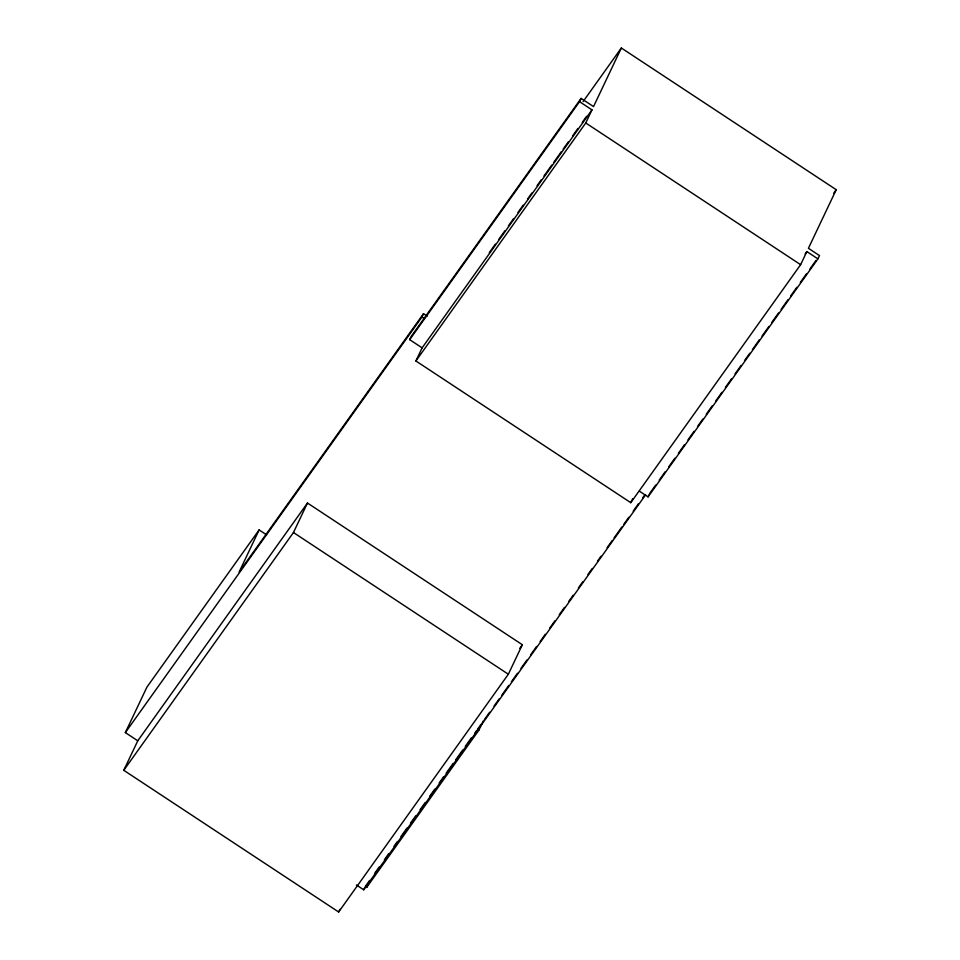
<?xml version="1.0" encoding="UTF-8"?>
<svg xmlns="http://www.w3.org/2000/svg" width="960" height="960" viewBox="0 0 960 960"><rect width="100%" height="100%" fill="white"/><g stroke="black" fill="none" stroke-linecap="round" stroke-linejoin="round"><path stroke-width="1.44" d="M137.772 740.796L307.464 503.028L522.348 644.736L508.344 674.232L338.652 912L123.768 770.292L137.772 740.796L125.34 732.588L146.928 687.12L259.116 529.92L266.604 534.864M259.116 529.92L239.076 572.124L423.504 313.704L427.248 316.176M123.768 770.292L293.46 532.524L307.464 503.028M817.92 258.876L806.856 251.568L800.628 264.684L630.78 502.68L415.896 360.972L422.124 347.856L409.68 339.66L411.24 336.384L581.1 98.388L593.532 106.584L621.348 48L836.232 189.708L808.416 248.292L819.48 255.588L817.92 258.876L648.06 496.872L639.456 491.196M125.34 732.588L421.944 316.992L423.504 313.704M409.68 339.66L579.54 101.664L581.1 98.388M415.896 360.972L585.756 122.976L591.972 109.86L579.54 101.664M338.652 912L339.924 909.324M356.34 884.94L363.72 889.8L364.752 887.616M369.624 880.428L365.28 886.524L366.648 887.424L368.532 883.476M366.648 887.424L478.836 730.236L483.216 721.008M630.78 502.68L632.64 498.744M648.06 496.872L649.104 494.688M583.128 101.556L621.348 48M489.276 252.66L495.36 244.14M498.84 239.268L504.924 230.748M508.392 225.876L513.612 218.58M517.944 212.484L523.164 205.188M527.508 199.104L531.852 193.008M537.06 185.712L541.404 179.628M544.008 175.968L551.832 165.012M553.572 162.576L561.384 151.62M563.124 149.196L568.344 141.888M572.688 135.804L577.896 128.496M582.24 122.412L586.584 116.328M422.124 347.856L591.972 109.86M833.628 193.368L836.232 189.708M519.744 648.396L522.348 644.736M805.116 254.016L806.856 251.568M374.844 873.12L379.188 867.024M384.408 859.716L388.752 853.62M393.972 846.312L397.452 841.44M400.932 836.556L407.016 828.036M410.496 823.152L415.716 815.844M420.06 809.748L425.28 802.44M429.636 796.344L434.844 789.036M439.2 782.94L443.544 776.856M446.16 773.196L453.108 763.452M455.724 759.792L462.684 750.048M465.288 746.388L471.372 737.856M474.852 732.984L476.592 730.548M480.948 724.452L477.468 729.324L478.836 730.236M484.416 719.58L489.636 712.26M493.992 706.176L499.212 698.856M501.816 695.196L508.776 685.452M511.392 681.792L517.476 673.26M520.956 668.388L527.052 659.856M530.532 654.972L536.616 646.44M540.096 641.568L545.316 634.248M549.672 628.164L554.892 620.844M559.236 614.748L564.456 607.44M568.8 601.344L573.156 595.248M578.376 587.94L582.72 581.844M587.94 574.524L592.296 568.428M597.516 561.12L600.996 556.248M607.08 547.716L612.3 540.396M614.04 537.96L621.876 526.992M623.616 524.556L628.836 517.236M633.18 511.14L638.4 503.832M642.744 497.736L644.484 495.3M363.72 889.8L645.54 494.916M649.62 493.584L655.716 485.052M659.208 480.168L665.304 471.624M668.784 466.74L674.88 458.196M678.372 453.312L684.468 444.768M687.948 439.884L694.044 431.34M697.536 426.468L702.756 419.136M706.236 414.252L712.332 405.708M715.824 400.836L721.92 392.292M725.4 387.408L731.496 378.864M734.988 373.98L741.084 365.436M744.564 360.552L749.796 353.232M752.412 349.572L759.372 339.804M761.988 336.144L768.96 326.376M771.564 322.716L778.536 312.96M781.152 309.3L788.124 299.532M790.728 295.872L796.836 287.328M800.316 282.444L806.412 273.9M809.892 269.016L815.988 260.472M585.756 122.976L800.628 264.684M421.944 316.992L424.44 318.636M293.46 532.524L508.344 674.232"/></g></svg>
